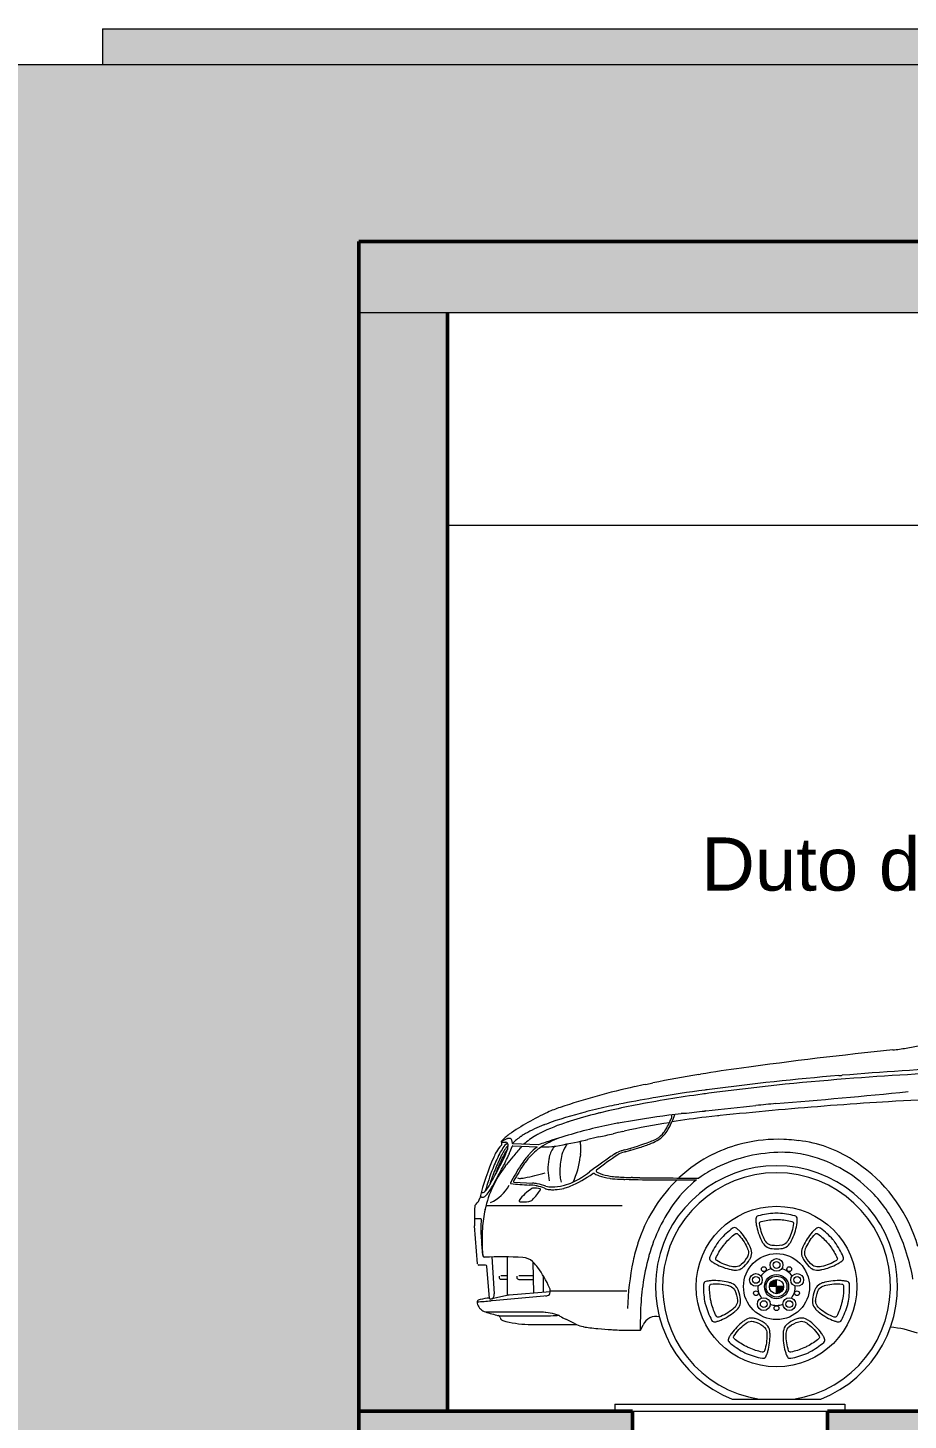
# Model space of a CAD drawing. Header units: millimetres. Extents: x 1135 to 1350, y 205 to 283.
# Drawn here: x 1144.935 to 1147.417, y 216.875 to 220.803 of the extents above; entities that cross this region are included whole.
import ezdxf

# ---------------------------------------------------------------- set-up
doc = ezdxf.new("R2010")
doc.units = ezdxf.units.MM
doc.header["$LTSCALE"] = 10
for name, color, linetype, lineweight in [('CARROS', 252, 'Continuous', 13), ('CINZA', 252, 'Continuous', 13), ('cinza 03', 252, 'Continuous', 13), ('COTA', 90, 'Continuous', 9), ('HACHT', 90, 'Continuous', 9), ('PAREDES 2', 50, 'Continuous', 50), ('pn 02', 16, 'Continuous', 20), ('PN-01', 90, 'Continuous', 13)]:
    doc.layers.add(name, color=color, linetype=linetype, lineweight=lineweight)
doc.styles.get("Standard").update_dxf_attribs({"font": 'simplex.shx'})

# ---------------------------------------------------------------- blocks, each defined once
blk = doc.blocks.new('A$C22F757E9')
at = {"layer": 'CARROS'}
h = blk.add_hatch(color=256, dxfattribs=at)
edge = h.paths.add_edge_path()
edge.add_line((-115.9632, 1228.8035), (-115.945, 1228.8035))
edge.add_line((-115.945, 1228.8035), (-115.945, 1228.8217))
edge.add_ellipse((-115.945, 1228.8035), major_axis=(-0.0129, 0.0129), ratio=1, start_angle=-45, end_angle=45)
edge = h.paths.add_edge_path()
edge.add_line((-115.9267, 1228.8035), (-115.945, 1228.8035))
edge.add_line((-115.945, 1228.8035), (-115.945, 1228.7852))
edge.add_ellipse((-115.945, 1228.8035), major_axis=(0.0129, 0.0129), ratio=1, start_angle=225, end_angle=315)
for p, q in [((-115.5791, 1229.4765), (-115.5264, 1229.4862)), ((-116.3136, 1229.3741), (-116.2934, 1229.3782)), ((-116.1645, 1229.4018), (-116.1589, 1229.4027)), ((-116.2851, 1229.337), (-116.2929, 1229.3357)), ((-116.1339, 1229.3598), (-116.1405, 1229.3589)), ((-116.1133, 1229.3519), (-116.1357, 1229.349)), ((-116.4798, 1229.2971), (-116.4844, 1229.2959)), ((-116.4199, 1229.299), (-116.4411, 1229.294)), ((-115.6291, 1229.3251), (-115.6633, 1229.3229)), ((-116.5937, 1229.2622), (-116.598, 1229.2606)), ((-116.5271, 1229.2699), (-116.5324, 1229.2682)), ((-116.351, 1229.2716), (-116.3857, 1229.2656)), ((-116.2402, 1229.2851), (-116.2402, 1229.2882)), ((-116.1114, 1229.285), (-116.1433, 1229.2815)), ((-116.7056, 1229.2201), (-116.7208, 1229.2132)), ((-116.6958, 1229.221), (-116.6959, 1229.2211)), ((-116.6915, 1229.2171), (-116.6916, 1229.2172)), ((-116.6651, 1229.2273), (-116.6657, 1229.2269)), ((-116.6213, 1229.2311), (-116.6238, 1229.2296)), ((-116.5504, 1229.225), (-116.5785, 1229.2162)), ((-116.5415, 1229.2278), (-116.5504, 1229.225)), ((-116.4832, 1229.217), (-116.4766, 1229.2186)), ((-116.3787, 1229.2412), (-116.3741, 1229.2422)), ((-116.2847, 1229.2199), (-116.2833, 1229.2207)), ((-116.2618, 1229.2395), (-116.2597, 1229.2428)), ((-116.2544, 1229.2415), (-116.2509, 1229.2474)), ((-115.8822, 1229.2152), (-115.8952, 1229.2167)), ((-116.735, 1229.183), (-116.7346, 1229.1836)), ((-116.7259, 1229.1784), (-116.7261, 1229.1781)), ((-116.7083, 1229.2105), (-116.72, 1229.2105)), ((-116.7197, 1229.1752), (-116.7199, 1229.1749)), ((-116.719, 1229.2065), (-116.719, 1229.2086)), ((-116.7042, 1229.1882), (-116.7039, 1229.1891)), ((-116.6988, 1229.1776), (-116.6975, 1229.1805)), ((-116.6891, 1229.2073), (-116.6904, 1229.2138)), ((-116.6885, 1229.2002), (-116.6202, 1229.1977)), ((-116.6162, 1229.2034), (-116.6881, 1229.2064)), ((-116.6405, 1229.1788), (-116.6418, 1229.1775)), ((-116.5428, 1229.194), (-116.5435, 1229.1926)), ((-116.4975, 1229.1763), (-116.4983, 1229.1692)), ((-116.4011, 1229.1778), (-116.4, 1229.1785)), ((-116.3832, 1229.1863), (-116.3821, 1229.1866)), ((-116.3713, 1229.1841), (-116.3563, 1229.1882)), ((-116.299, 1229.2074), (-116.2974, 1229.208)), ((-116.1231, 1229.1775), (-116.1235, 1229.1773)), ((-115.8694, 1229.1762), (-115.8699, 1229.1763)), ((-116.715, 1229.1728), (-116.7152, 1229.1724)), ((-116.7104, 1229.142), (-116.7059, 1229.1478)), ((-116.5868, 1229.1631), (-116.5868, 1229.163)), ((-115.7042, 1229.1425), (-115.7171, 1229.1519)), ((-116.7532, 1229.0914), (-116.7474, 1229.1019)), ((-116.6843, 1229.0979), (-116.6327, 1229.0952)), ((-116.6646, 1229.109), (-116.6639, 1229.1091)), ((-116.5557, 1229.1257), (-116.5557, 1229.1224)), ((-116.4971, 1229.1102), (-116.4952, 1229.1114)), ((-116.4585, 1229.1223), (-116.4573, 1229.1217)), ((-116.4513, 1229.1267), (-116.452, 1229.1271)), ((-116.4154, 1229.109), (-116.4137, 1229.1088)), ((-116.4139, 1229.1152), (-116.4142, 1229.1153)), ((-116.3753, 1229.1061), (-116.3731, 1229.1061)), ((-116.3511, 1229.1112), (-116.3546, 1229.1113)), ((-116.2718, 1229.1045), (-116.1705, 1229.1045)), ((-116.2254, 1229.1045), (-116.2271, 1229.1029)), ((-116.7805, 1229.0585), (-116.7761, 1229.0561)), ((-116.7772, 1229.0706), (-116.7746, 1229.0691)), ((-116.762, 1229.078), (-116.7616, 1229.0786)), ((-116.7556, 1229.0713), (-116.7551, 1229.072)), ((-116.6213, 1229.0876), (-116.6206, 1229.0875)), ((-116.5959, 1229.0796), (-116.5957, 1229.0796)), ((-116.5466, 1229.0887), (-116.5431, 1229.0897)), ((-116.5444, 1229.0807), (-116.5437, 1229.0809)), ((-116.531, 1229.0849), (-116.5305, 1229.0851)), ((-115.6755, 1229.0689), (-115.6785, 1229.0719)), ((-116.7942, 1229.0336), (-116.7919, 1229.0357)), ((-116.7712, 1229.0557), (-116.771, 1229.0558)), ((-116.7666, 1229.0209), (-116.7664, 1229.0218)), ((-116.764, 1229.0319), (-116.3803, 1229.0319)), ((-116.779, 1228.9948), (-116.7969, 1228.9948)), ((-116.7876, 1228.8673), (-116.7962, 1228.9745)), ((-116.773, 1228.8925), (-116.7762, 1228.9237)), ((-116.3357, 1228.9273), (-116.3364, 1228.925)), ((-116.7653, 1228.8641), (-116.7842, 1228.8641)), ((-116.7538, 1228.7703), (-116.762, 1228.861)), ((-116.748, 1228.8871), (-116.7409, 1228.7828)), ((-116.7046, 1228.8874), (-116.7046, 1228.7786)), ((-116.6317, 1228.8729), (-116.6306, 1228.7848)), ((-116.6311, 1228.8723), (-116.6317, 1228.8729)), ((-116.3046, 1228.8912), (-116.3053, 1228.8887)), ((-116.7272, 1228.8333), (-116.7272, 1228.8302)), ((-116.7223, 1228.8349), (-116.7046, 1228.8349)), ((-116.7216, 1228.8245), (-116.7046, 1228.8245)), ((-116.6773, 1228.8328), (-116.6773, 1228.8293)), ((-116.6717, 1228.8236), (-116.6311, 1228.8236)), ((-116.6713, 1228.8349), (-116.6312, 1228.8349)), ((-116.603, 1228.8347), (-116.603, 1228.7869)), ((-115.945, 1228.7852), (-115.945, 1228.8217)), ((-116.5828, 1228.7886), (-116.6992, 1228.7793)), ((-116.5827, 1228.7917), (-116.3667, 1228.7917)), ((-115.9267, 1228.8035), (-115.9632, 1228.8035)), ((-116.789, 1228.761), (-116.789, 1228.7606)), ((-116.7862, 1228.765), (-116.7866, 1228.7648)), ((-116.7053, 1228.7784), (-116.7511, 1228.7683)), ((-116.7455, 1228.7641), (-116.5909, 1228.7782)), ((-116.595, 1228.7764), (-116.5875, 1228.7796)), ((-116.7796, 1228.7403), (-116.7789, 1228.7397)), ((-116.6153, 1228.7314), (-116.7636, 1228.7314)), ((-116.7214, 1228.7211), (-116.5963, 1228.7211)), ((-116.5954, 1228.7305), (-116.5974, 1228.7307)), ((-116.5608, 1228.7228), (-116.5642, 1228.7241)), ((-116.5142, 1228.6992), (-116.5391, 1228.7116)), ((-116.6335, 1228.6968), (-116.509, 1228.6968)), ((-116.4895, 1228.6905), (-116.4891, 1228.6904)), ((-116.4102, 1228.682), (-116.4062, 1228.6818)), ((-116.3597, 1228.6805), (-116.3296, 1228.6805)), ((-116.329, 1228.6977), (-116.329, 1228.6806)), ((-116.3275, 1228.6818), (-116.321, 1228.6959)), ((-116.0697, 1228.486), (-115.8202, 1228.486))]:
    blk.add_line(p, q, dxfattribs=at)
for points in [[(-115.94, 1229.0103, 0.028399), (-115.9499, 1229.0103, 0.049879), (-115.9966, 1229.0029, 0.323135), (-116.0033, 1228.9948, 0.031599), (-116.0033, 1228.9893), (-116.0033, 1228.988, 0.028493), (-116.002, 1228.9778, 0.072055), (-115.9874, 1228.9336, 0.031687), (-115.9824, 1228.9249), (-115.9819, 1228.9243, 0.162544), (-115.9673, 1228.913), (-115.9666, 1228.9127, 0.052962), (-115.9574, 1228.9106, 0.062265), (-115.9325, 1228.9106, 0.052962), (-115.9233, 1228.9127), (-115.9226, 1228.913, 0.162544), (-115.908, 1228.9243), (-115.9076, 1228.9249, 0.031687), (-115.9025, 1228.9336, 0.072055), (-115.8879, 1228.9778, 0.028493), (-115.8867, 1228.988), (-115.8866, 1228.9893, 0.031599), (-115.8866, 1228.9948, 0.323135), (-115.8933, 1229.0029, 0.049879)], [(-116.1036, 1228.9363, 0.028399), (-116.1097, 1228.9286, 0.049879), (-116.1331, 1228.8874, 0.323135), (-116.1309, 1228.8771, 0.031599), (-116.1266, 1228.8737), (-116.1256, 1228.8729, 0.028493), (-116.1169, 1228.8675, 0.072055), (-116.0731, 1228.8514, 0.031687), (-116.0633, 1228.85), (-116.0625, 1228.8499, 0.162544), (-116.0445, 1228.8543), (-116.0439, 1228.8546, 0.052962), (-116.0364, 1228.8605, 0.062265), (-116.0209, 1228.88, 0.052962), (-116.0169, 1228.8885), (-116.0166, 1228.8892, 0.162544), (-116.0164, 1228.9077), (-116.0166, 1228.9084, 0.031687), (-116.0202, 1228.9177, 0.072055), (-116.0457, 1228.9568, 0.028493), (-116.0529, 1228.9641), (-116.0538, 1228.9649, 0.031599), (-116.0582, 1228.9684, 0.323135), (-116.0687, 1228.9682, 0.049879)], [(-115.7802, 1228.9286, 0.028399), (-115.7863, 1228.9363, 0.049879), (-115.8212, 1228.9682, 0.323135), (-115.8318, 1228.9684, 0.031599), (-115.8361, 1228.9649), (-115.837, 1228.9641, 0.028493), (-115.8442, 1228.9568, 0.072055), (-115.8697, 1228.9177, 0.031687), (-115.8733, 1228.9084), (-115.8736, 1228.9077, 0.162544), (-115.8733, 1228.8892), (-115.873, 1228.8885, 0.052962), (-115.869, 1228.88, 0.062265), (-115.8535, 1228.8605, 0.052962), (-115.846, 1228.8546), (-115.8454, 1228.8543, 0.162544), (-115.8275, 1228.8499), (-115.8267, 1228.85, 0.031687), (-115.8168, 1228.8514, 0.072055), (-115.7731, 1228.8675, 0.028493), (-115.7643, 1228.8729), (-115.7633, 1228.8737, 0.031599), (-115.759, 1228.8771, 0.323135), (-115.7568, 1228.8874, 0.049879)], [(-116.1477, 1228.7622, 0.028399), (-116.1455, 1228.7526, 0.049879), (-116.1279, 1228.7087, 0.323135), (-116.1185, 1228.704, 0.031599), (-116.1131, 1228.7052), (-116.1119, 1228.7056, 0.028493), (-116.1022, 1228.709, 0.072055), (-116.0624, 1228.7332, 0.031687), (-116.0551, 1228.74), (-116.0545, 1228.7405, 0.162544), (-116.0467, 1228.7573), (-116.0467, 1228.758, 0.052962), (-116.0466, 1228.7675, 0.062265), (-116.0521, 1228.7917, 0.052962), (-116.0563, 1228.8003), (-116.0567, 1228.8009, 0.162544), (-116.071, 1228.8126), (-116.0717, 1228.8129, 0.031687), (-116.0812, 1228.8159, 0.072055), (-116.1276, 1228.8203, 0.028493), (-116.1378, 1228.8192), (-116.1391, 1228.819, 0.031599), (-116.1445, 1228.8178, 0.323135), (-116.1509, 1228.8094, 0.049879)], [(-115.7444, 1228.7526, 0.028399), (-115.7422, 1228.7622, 0.049879), (-115.739, 1228.8094, 0.323135), (-115.7454, 1228.8178, 0.031599), (-115.7508, 1228.819), (-115.7521, 1228.8192, 0.028493), (-115.7623, 1228.8203, 0.072055), (-115.8087, 1228.8159, 0.031687), (-115.8182, 1228.8129), (-115.8189, 1228.8126, 0.162544), (-115.8332, 1228.8009), (-115.8336, 1228.8003, 0.052962), (-115.8378, 1228.7917, 0.062265), (-115.8433, 1228.7675, 0.052962), (-115.8433, 1228.758), (-115.8432, 1228.7573, 0.162544), (-115.8354, 1228.7405), (-115.8349, 1228.74, 0.031687), (-115.8276, 1228.7332, 0.072055), (-115.7877, 1228.709, 0.028493), (-115.778, 1228.7056), (-115.7768, 1228.7052, 0.031599), (-115.7714, 1228.704, 0.323135), (-115.762, 1228.7087, 0.049879)], [(-116.0391, 1228.6193, 0.028399), (-116.0303, 1228.615, 0.049879), (-115.985, 1228.6013, 0.323135), (-115.9754, 1228.6058, 0.031599), (-115.973, 1228.6107), (-115.9725, 1228.6119, 0.028493), (-115.9692, 1228.6216, 0.072055), (-115.9632, 1228.6678, 0.031687), (-115.964, 1228.6778), (-115.9641, 1228.6786, 0.162544), (-115.9724, 1228.6951), (-115.9728, 1228.6956, 0.052962), (-115.9802, 1228.7016, 0.062265), (-116.0026, 1228.7124, 0.052962), (-116.0119, 1228.7144), (-116.0126, 1228.7145, 0.162544), (-116.0307, 1228.7106), (-116.0314, 1228.7102, 0.031687), (-116.0396, 1228.7047, 0.072055), (-116.072, 1228.6711, 0.028493), (-116.0775, 1228.6625), (-116.0782, 1228.6614, 0.031599), (-116.0806, 1228.6564, 0.323135), (-116.078, 1228.6462, 0.049879)], [(-115.8597, 1228.615, 0.028399), (-115.8508, 1228.6193, 0.049879), (-115.8119, 1228.6462, 0.323135), (-115.8094, 1228.6564, 0.031599), (-115.8118, 1228.6614), (-115.8124, 1228.6625, 0.028493), (-115.8179, 1228.6711, 0.072055), (-115.8503, 1228.7047, 0.031687), (-115.8585, 1228.7102), (-115.8592, 1228.7106, 0.162544), (-115.8773, 1228.7145), (-115.878, 1228.7144, 0.052962), (-115.8873, 1228.7124, 0.062265), (-115.9097, 1228.7016, 0.052962), (-115.9171, 1228.6956), (-115.9176, 1228.6951, 0.162544), (-115.9258, 1228.6786), (-115.926, 1228.6778, 0.031687), (-115.9267, 1228.6678, 0.072055), (-115.9207, 1228.6216, 0.028493), (-115.9174, 1228.6119), (-115.9169, 1228.6107, 0.031599), (-115.9145, 1228.6058, 0.323135), (-115.905, 1228.6013, 0.049879)]]:
    blk.add_lwpolyline(points, format="xyb", close=True, dxfattribs=at)
for points in [[(-115.929, 1228.9202, -0.073262), (-115.9585, 1228.9199, -0.083125), (-115.9656, 1228.9221), (-115.9659, 1228.9222, -0.163159), (-115.9775, 1228.9339, 0.004366), (-115.9778, 1228.9346), (-115.9795, 1228.9379, -0.090388), (-115.9927, 1228.9812, -0.373981), (-115.9886, 1228.9873, -0.054792), (-115.9509, 1228.9928, -0.017715), (-115.939, 1228.9928, -0.054792), (-115.9014, 1228.9873, -0.373981), (-115.8972, 1228.9812, -0.090388), (-115.9104, 1228.9379), (-115.9121, 1228.9346, 0.004366), (-115.9124, 1228.9339, -0.163159), (-115.9241, 1228.9222), (-115.9244, 1228.9221, -0.083125), (-115.9315, 1228.9199)], [(-116.0263, 1228.8888, -0.073262), (-116.0444, 1228.8655, -0.083125), (-116.0505, 1228.8613), (-116.0508, 1228.8612, -0.163159), (-116.0672, 1228.8594, 0.004366), (-116.068, 1228.8595), (-116.0717, 1228.8603, -0.090388), (-116.1137, 1228.877, -0.373981), (-116.1159, 1228.884, -0.054792), (-116.0967, 1228.9169, -0.017715), (-116.0893, 1228.9262, -0.054792), (-116.0615, 1228.9522, -0.373981), (-116.0542, 1228.9517, -0.090388), (-116.0285, 1228.9143), (-116.027, 1228.911, 0.004366), (-116.0267, 1228.9102, -0.163159), (-116.0248, 1228.8938), (-116.0248, 1228.8935, -0.083125), (-116.0276, 1228.8866)], [(-115.8437, 1228.8638, -0.073262), (-115.8624, 1228.8866, -0.083125), (-115.8651, 1228.8935), (-115.8651, 1228.8938, -0.163159), (-115.8632, 1228.9102, 0.004366), (-115.8629, 1228.911), (-115.8614, 1228.9143, -0.090388), (-115.8357, 1228.9517, -0.373981), (-115.8284, 1228.9522, -0.054792), (-115.8006, 1228.9262, -0.017715), (-115.7932, 1228.9169, -0.054792), (-115.774, 1228.884, -0.373981), (-115.7762, 1228.877, -0.090388), (-115.8183, 1228.8603), (-115.8219, 1228.8595, 0.004366), (-115.8227, 1228.8594, -0.163159), (-115.8391, 1228.8612), (-115.8394, 1228.8613, -0.083125), (-115.8455, 1228.8655)], [(-116.0624, 1228.793, -0.073262), (-116.0554, 1228.7644, -0.083125), (-116.056, 1228.757), (-116.0561, 1228.7567, -0.163159), (-116.0649, 1228.7427, 0.004366), (-116.0655, 1228.7422), (-116.0684, 1228.7398, -0.090388), (-116.1077, 1228.7173, -0.373981), (-116.1145, 1228.72, -0.054792), (-116.1283, 1228.7555, -0.017715), (-116.1309, 1228.7671, -0.054792), (-116.1339, 1228.805, -0.373981), (-116.1289, 1228.8105, -0.090388), (-116.0838, 1228.8073), (-116.0802, 1228.8063, 0.004366), (-116.0794, 1228.8061, -0.163159), (-116.0654, 1228.7974), (-116.0652, 1228.7971, -0.083125), (-116.0615, 1228.7907)], [(-115.8347, 1228.7619, -0.073262), (-115.8285, 1228.7907, -0.083125), (-115.8247, 1228.7971), (-115.8245, 1228.7974, -0.163159), (-115.8105, 1228.8061, 0.004366), (-115.8098, 1228.8063), (-115.8062, 1228.8073, -0.090388), (-115.761, 1228.8105, -0.373981), (-115.756, 1228.805, -0.054792), (-115.759, 1228.7671, -0.017715), (-115.7617, 1228.7555, -0.054792), (-115.7754, 1228.72, -0.373981), (-115.7823, 1228.7173, -0.090388), (-115.8216, 1228.7398), (-115.8244, 1228.7422, 0.004366), (-115.825, 1228.7427, -0.163159), (-115.8338, 1228.7567), (-115.8339, 1228.757, -0.083125), (-115.8345, 1228.7644)], [(-116.01, 1228.7052, -0.073262), (-115.9833, 1228.6927, -0.083125), (-115.9779, 1228.6877), (-115.9777, 1228.6874, -0.163159), (-115.9723, 1228.6718, 0.004366), (-115.9722, 1228.671), (-115.9721, 1228.6673, -0.090388), (-115.9791, 1228.6226, -0.373981), (-115.9855, 1228.6189, -0.054792), (-116.0218, 1228.6303, -0.017715), (-116.0325, 1228.6354, -0.054792), (-116.064, 1228.6567, -0.373981), (-116.0651, 1228.664, -0.090388), (-116.0345, 1228.6973), (-116.0315, 1228.6995, 0.004366), (-116.0309, 1228.7, -0.163159), (-116.0153, 1228.7055), (-116.015, 1228.7055, -0.083125), (-116.0076, 1228.7044)], [(-115.9087, 1228.6913, -0.073262), (-115.8823, 1228.7044, -0.083125), (-115.8749, 1228.7055), (-115.8746, 1228.7055, -0.163159), (-115.859, 1228.7, 0.004366), (-115.8584, 1228.6995), (-115.8555, 1228.6973, -0.090388), (-115.8248, 1228.664, -0.373981), (-115.8259, 1228.6567, -0.054792), (-115.8574, 1228.6354, -0.017715), (-115.8681, 1228.6303, -0.054792), (-115.9045, 1228.6189, -0.373981), (-115.9109, 1228.6226, -0.090388), (-115.9178, 1228.6673), (-115.9177, 1228.671, 0.004366), (-115.9177, 1228.6718, -0.163159), (-115.9123, 1228.6874), (-115.9121, 1228.6877, -0.083125), (-115.9066, 1228.6927)]]:
    blk.add_lwpolyline(points, format="xyb", dxfattribs=at)
for centre, radius in [((-115.945, 1228.8035), 0.2265), ((-115.945, 1228.8035), 0.0931), ((-115.945, 1228.8646), 0.018), ((-115.945, 1228.8646), 0.00963), ((-116.0031, 1228.8224), 0.018), ((-116.0031, 1228.8224), 0.00963), ((-115.9807, 1228.8526), 0.00677), ((-115.945, 1228.8035), 0.0341), ((-115.945, 1228.8035), 0.0295), ((-115.945, 1228.8035), 0.02), ((-115.9092, 1228.8526), 0.00677), ((-115.8868, 1228.8224), 0.018), ((-115.8868, 1228.8224), 0.00963), ((-116.0028, 1228.7847), 0.00677), ((-115.8872, 1228.7847), 0.00677), ((-115.9809, 1228.754), 0.018), ((-115.9809, 1228.754), 0.00963), ((-115.945, 1228.7427), 0.00677), ((-115.909, 1228.754), 0.018), ((-115.909, 1228.754), 0.00963)]:
    blk.add_circle(centre, radius, dxfattribs=at)
for radius, start, end in [(0.3411, 291.4472, 248.5528), (0.3211, 278.6159, 261.3841), (0.053, 106.2579, 145.7421), (0.0183, 90, 180), (0.053, 34.2579, 73.7421), (0.053, 178.2579, 217.7421), (0.0183, 270, 0), (0.053, 322.2579, 1.7421), (0.053, 250.2579, 289.7421)]:
    blk.add_arc((-115.945, 1228.8035), radius, start, end, dxfattribs=at)
for centre, major_axis, start_param, end_param in [((-114.4284, 1217.3457), (0, 12.1852), 0.099149, 0.134942), ((-115.6635, 1229.9481), (0, 0.4793), 3.240741, 3.321289), ((-115.4385, 1224.8971), (0, 4.5646), 0.134942, 0.160897), ((-114.7976, 1217.2273), (0, 12.2115), 0.051925, 0.080059), ((-114.9261, 1218.4363), (0, 10.9849), 0.042012, 0.074048), ((-115.9615, 1227.5835), (0, 1.8258), 0.196991, 0.21435), ((-115.5829, 1225.7651), (0, 3.6843), 0.160897, 0.196991), ((-115.1996, 1222.1446), (0, 7.2772), 0.079611, 0.130687), ((-115.2086, 1222.1213), (0, 7.2888), 0.072218, 0.126317), ((-117.558, 1252.1495), (0, 22.8229), 3.221204, 3.221652), ((-115.902, 1227.3058), (0, 2.1101), 0.21435, 0.319567), ((-115.7948, 1226.3039), (0, 3.0737), 0.165338, 0.197662), ((-115.6755, 1225.7616), (0, 3.6177), 0.13486, 0.188597), ((-116.2562, 1229.1105), (0, 0.2282), 0.164122, 0.165338), ((-115.5367, 1224.7501), (0, 4.6494), 0.13368, 0.164122), ((-115.8524, 1227.0849), (0, 2.2823), 0.126317, 0.13486), ((-115.8475, 1227.0961), (0, 2.2823), 0.130687, 0.13368), ((-117.8746, 1253.2657), (0, 24.0259), 3.223137, 3.238938), ((-115.0929, 1220.4325), (0, 8.9092), 0.022851, 0.061135), ((-116.299, 1228.6413), (0, 0.7175), 0.424832, 0.600622), ((-116.2236, 1228.2269), (0, 1.1013), 0.242811, 0.348104), ((-116.4421, 1228.9624), (0, 0.3652), 0.319567, 0.424832), ((-115.9392, 1227.0817), (0, 2.2823), 0.213524, 0.242811), ((-116.2899, 1228.6267), (0, 0.6847), 0.225979, 0.239787), ((-115.9536, 1227.2402), (0, 2.1125), 0.188597, 0.225979), ((-116.0583, 1227.6393), (0, 1.7117), 0.197662, 0.213524), ((-137.1747, 1426.2872), (0, 198.1412), 3.249214, 3.249515), ((-116.075, 1228.618), (0, 0.6847), 0.103377, 0.107923), ((-120.4304, 1271.229), (0, 42.155), 3.24497, 3.248396), ((-114.8535, 1216.8129), (0, 12.5374), 0.077581, 0.10143), ((-115.7634, 1227.0449), (0, 2.2823), 0.081544, 0.106804), ((-115.1138, 1220.2108), (0, 9.1292), 0.061135, 0.077581), ((-116.4554, 1228.8726), (0, 0.4141), 0.364311, 0.50496), ((-116.358, 1228.7058), (0, 0.5897), 0.306065, 0.451527), ((-116.5366, 1229.0889), (0, 0.1826), 0.348104, 0.364311), ((-116.167, 1227.9912), (0, 1.2936), 0.185733, 0.298199), ((-116.8041, 1230.1385), (0, 0.9129), 3.447657, 3.448415), ((-116.1667, 1228.1152), (0, 1.2113), 0.239787, 0.306823), ((-116.2363, 1228.3654), (0, 0.9129), 0.166849, 0.185733), ((-116.0074, 1227.5679), (0, 1.7152), 0.142267, 0.218769), ((-115.8952, 1226.5246), (0, 2.7856), 0.11645, 0.166849), ((-116.4332, 1229.3575), (0, 0.2101), 4.135162, 4.325725), ((-116.4431, 1229.3655), (0, 0.2281), 4.168133, 4.371624), ((-116.2581, 1229.2851), (0, 0.0183), 4.325725, 4.712389), ((-115.9014, 1227.0467), (0, 2.2483), 0.10941, 0.153309), ((-116.1095, 1228.3847), (0, 0.9129), 0.107621, 0.11645), ((-116.0132, 1228.3776), (0, 0.9129), 0.10143, 0.10941), ((-116.6308, 1229.1329), (0, 0.1217), 0.600622, 0.850551), ((-116.6938, 1229.1935), (0, 0.0292), 0.339908, 0.424047), ((-116.6996, 1229.2103), (0, 0.0114), -0.333796, 0.339908), ((-116.6982, 1229.214), (0, 0.00743), -1.121633, -0.333796), ((-116.7037, 1229.2111), (0, 0.0137), -1.373228, -1.121633), ((-116.5713, 1229.0841), (0, 0.172), 0.59113, 0.769563), ((-116.5712, 1229.0852), (0, 0.1712), 0.50496, 0.59113), ((-116.5283, 1229.0592), (0, 0.1961), 0.517052, 0.731613), ((-116.5379, 1229.0823), (0, 0.1712), 0.451527, 0.517052), ((-116.368, 1228.5212), (0, 0.7271), 0.298199, 0.353052), ((-116.4819, 1228.9991), (0, 0.2364), 0.298199, 0.549681), ((-116.838, 1230.7966), (0, 1.6201), 3.311934, 3.365699), ((-114.228, 1219.2051), (0, 10.2703), 0.221018, 0.224106), ((-117.7084, 1234.9275), (0, 5.8441), 3.362611, 3.369829), ((-115.7443, 1226.3449), (0, 2.967), 0.218769, 0.228237), ((-116.3603, 1229.3729), (0, 0.1712), 3.504383, 3.606387), ((-116.3494, 1229.3384), (0, 0.1406), 3.525951, 3.693391), ((-116.3089, 1229.2726), (0, 0.0581), 3.606387, 4.091939), ((-116.3121, 1229.277), (0, 0.0685), 3.693391, 4.168133), ((-116.2788, 1229.2508), (0, 0.0205), 4.091939, 4.135162), ((-115.9397, 1228.7739), (0, 0.4452), -0.034529, 0.231011), ((-115.9386, 1228.8082), (0, 0.4108), -0.107397, -0.034529), ((-115.9198, 1228.8606), (0, 0.3567), -0.56906, -0.107397), ((-116.2859, 1228.949), (0, 0.5021), 1.096911, 1.189547), ((-116.5882, 1229.0987), (0, 0.1712), 1.055727, 1.149917), ((-116.2859, 1228.949), (0, 0.4951), 1.096911, 1.189547), ((-116.6651, 1229.1436), (0, 0.0811), 0.7756, 1.055727), ((-116.6095, 1229.1178), (0, 0.1328), 0.81175, 1.096911), ((-116.7197, 1229.2121), (0, 0.0016), 0.850551, 2.707892), ((-116.7258, 1229.2065), (0, 0.00685), 3.917193, 4.712389), ((-116.7213, 1229.2086), (0, 0.00228), 4.712389, 5.849485), ((-116.6095, 1229.1178), (0, 0.1258), 0.837967, 1.096911), ((-117.2178, 1229.4166), (0, 0.5785), 4.214795, 4.283007), ((-116.6095, 1229.1178), (0, 0.1203), 0.910703, 1.096911), ((-116.8531, 1229.2402), (0, 0.1598), 4.280387, 4.381241), ((-116.7083, 1229.2037), (0, 0.00685), -1.562399, 0), ((-116.7447, 1229.2033), (0, 0.0438), 4.381241, 4.720786), ((-116.3316, 1229.0048), (0, 0.4108), 1.13659, 1.141414), ((-116.8121, 1229.2345), (0, 0.1283), 4.278183, 4.428612), ((-116.6886, 1229.1979), (0, 0.00228), -0.035325, 1.287019), ((-116.688, 1229.2075), (0, 0.00114), 1.768364, 3.100954), ((-116.3075, 1228.8495), (0, 0.5021), 0.808285, 0.880294), ((-116.4595, 1229.0077), (0, 0.2511), 0.828235, 0.989215), ((-116.2342, 1228.7784), (0, 0.605), 0.801459, 0.808285), ((-116.507, 1229.0434), (0, 0.1854), 0.650345, 0.934854), ((-116.5532, 1229.0974), (0, 0.1203), 0.597978, 0.828235), ((-116.6202, 1229.1973), (0, 0.000456), 3.73957, 6.24786), ((-116.5155, 1229.0547), (0, 0.1712), 0.549681, 0.650345), ((-116.6161, 1229.2045), (0, 0.00114), 3.100954, 3.494644), ((-116.6003, 1229.4555), (0, 0.2579), 3.110583, 3.225896), ((-116.5182, 1229.154), (0, 0.07), 0.865711, 1.358651), ((-116.5902, 1229.3349), (0, 0.1369), 3.225896, 3.311934), ((-116.4635, 1229.1509), (0, 0.0913), 1.096797, 1.350043), ((-116.441, 1229.1411), (0, 0.116), 0.979375, 1.096797), ((-116.6468, 1229.1912), (0, 0.1525), -1.496875, -1.423013), ((-116.6315, 1229.1923), (0, 0.1369), 4.594968, 4.786311), ((-116.0712, 1228.6574), (0, 0.6119), 0.561992, 0.684212), ((-116.3084, 1229.0213), (0, 0.1826), 0.541621, 0.609355), ((-116.3578, 1229.1073), (0, 0.0831), 0.316347, 0.541621), ((-116.3565, 1229.1172), (0, 0.0685), 0.276472, 0.561992), ((-116.3402, 1229.0565), (0, 0.1369), 0.254797, 0.316347), ((-116.3122, 1228.9588), (0, 0.2332), 0.259974, 0.276472), ((-116.5547, 1229.8927), (0, 0.7271), 3.396389, 3.504383), ((-116.2407, 1228.7471), (0, 0.4565), 0.258772, 0.259974), ((-116.4879, 1229.6951), (0, 0.5242), 3.400365, 3.450505), ((-116.4676, 1229.6305), (0, 0.4565), 3.450505, 3.525951), ((-115.9578, 1228.8281), (0, 0.3876), 0.448855, 0.756819), ((-115.9475, 1228.8073), (0, 0.4108), 0.231011, 0.448855), ((-115.9278, 1228.7421), (0, 0.4402), 0.002812, 0.445099), ((-115.9282, 1228.8856), (0, 0.2967), -0.200793, 0.002812), ((-115.9442, 1228.803), (0, 0.3808), -0.787065, -0.200793), ((-116.0951, 1228.8746), (0, 0.7196), 1.149917, 1.320033), ((-116.4792, 1228.9574), (0, 0.2986), 0.904527, 1.353414), ((-116.1949, 1228.9119), (0, 0.6017), 1.189547, 1.299324), ((-118.3559, 1230.0277), (0, 1.8768), 4.196535, 4.224357), ((-150.6778, 1247.8641), (0, 39.2272), 4.213437, 4.214795), ((-116.2859, 1228.949), (0, 0.4896), 1.096911, 1.189547), ((-117.1673, 1229.3872), (0, 0.5109), 4.224357, 4.280387), ((-115.8261, 1228.4458), (0, 1.1359), 0.880294, 0.904527), ((-116.1897, 1228.8277), (0, 0.5788), 0.989215, 1.089411), ((-115.9925, 1228.6989), (0, 0.8109), 0.982304, 1.051545), ((-116.5635, 1229.0857), (0, 0.1141), 0.934854, 0.982304), ((-116.4493, 1229.1352), (0, 0.1423), 1.374007, 1.808847), ((-116.223, 1229.0895), (0, 0.3765), 1.358651, 1.374007), ((-116.3688, 1229.1294), (0, 0.1897), 1.350043, 1.590004), ((-116.7139, 1229.195), (0, 0.2204), 4.258762, 4.594968), ((-114.0844, 1225.7871), (0, 4.1267), 0.609355, 0.627739), ((-115.9789, 1228.851), (0, 0.3195), 0.445099, 0.627488), ((-115.8941, 1228.9015), (0, 0.3081), -0.622326, -0.56906), ((-115.9485, 1228.7969), (0, 0.4254), -1.284844, -0.622326), ((-116.1949, 1228.9119), (0, 0.5946), 1.189547, 1.265267), ((-116.1949, 1228.9119), (0, 0.5892), 1.189547, 1.215666), ((-116.6842, 1229.1002), (0, 0.00228), 1.051545, 3.091005), ((-116.6676, 1229.1302), (0, 0.0214), 2.791962, 3.28741), ((-116.6884, 1229.2785), (0, 0.1712), 3.28741, 3.338067), ((-116.8246, 1229.9732), (0, 0.8796), 3.338067, 3.407293), ((-116.441, 1229.1246), (0, 0.1164), 1.590004, 1.659489), ((-116.5216, 1229.1173), (0, 0.0342), 1.659489, 1.677006), ((-116.4856, 1229.1212), (0, 0.071), 1.677006, 1.901876), ((-116.5886, 1229.2585), (0, 0.1751), 3.410424, 3.701024), ((-116.6766, 1229.4391), (0, 0.3839), 3.5493, 3.74092), ((-116.71, 1229.4596), (0, 0.4108), 3.701024, 3.769331), ((-116.4607, 1229.1184), (0, 0.00456), -0.513223, 0.599327), ((-116.422, 1229.1853), (0, 0.073), 2.62837, 2.809822), ((-116.4506, 1229.1294), (0, 0.00274), 0.684212, 2.577912), ((-116.4273, 1229.1653), (0, 0.0456), 2.577912, 2.806441), ((-116.3947, 1229.2657), (0, 0.1581), 2.809822, 3.008379), ((-116.393, 1229.2653), (0, 0.1515), 2.806441, 2.999027), ((-116.3755, 1229.3863), (0, 0.2739), 2.999027, 3.0706), ((-116.3779, 1229.3802), (0, 0.2739), 3.008379, 3.107669), ((-116.3377, 1229.9265), (0, 0.8155), 3.0706, 3.120576), ((-116.2847, 1232.1667), (0, 3.0619), 3.107669, 3.11156), ((-116.2718, 1232.528), (0, 3.4234), 3.11156, 3.141593), ((-116.3039, 1231.393), (0, 2.2823), 3.120576, 3.129847), ((-115.9263, 1228.7889), (0, 0.4379), 0.784187, 1.249358), ((-116.1144, 1247.7645), (0, 18.655), 3.129847, 3.138906), ((-115.9452, 1228.8081), (0, 0.4108), 0.770543, 0.784187), ((-115.9789, 1228.851), (0, 0.3195), 0.654137, 0.926722), ((-116.7725, 1229.0731), (0, 0.00456), 2.652008, 3.881227), ((-116.7747, 1229.0666), (0, 0.0114), 3.475149, 3.860966), ((-116.8105, 1229.1154), (0, 0.0618), 3.881227, 4.062041), ((-116.8134, 1229.1115), (0, 0.0711), 3.860966, 4.112138), ((-116.851, 1229.1477), (0, 0.1141), 4.062041, 4.196535), ((-116.9592, 1229.2138), (0, 0.2511), 4.112138, 4.213437), ((-116.7911, 1229.1392), (0, 0.1061), 3.528632, 4.222438), ((-116.6942, 1229.0951), (0, 0.00114), 1.089411, 3.038012), ((-116.6005, 1230.0094), (0, 0.9203), 3.038012, 3.0954), ((-116.5649, 1228.9668), (0, 0.1338), 0.556913, 0.930443), ((-116.6497, 1228.9305), (0, 0.1598), -0.181185, -0.046193), ((-116.631, 1229.0745), (0, 0.00685), 0.000135, 0.556913), ((-116.7466, 1229.1646), (0, 0.1634), 3.924336, 4.146163), ((-116.6367, 1229.0154), (0, 0.0799), -0.21471, -0.050587), ((-116.6309, 1228.984), (0, 0.0974), -0.201326, 0.000135), ((-116.639, 1228.9857), (0, 0.1035), -0.404812, -0.181185), ((-116.7172, 1228.6407), (0, 0.4634), -0.270632, -0.21471), ((-116.6121, 1229.0778), (0, 0.0016), 4.146163, 6.08186), ((-116.5832, 1229.1179), (0, 0.0403), 2.73678, 2.817081), ((-116.5799, 1229.1272), (0, 0.0502), 2.817081, 3.090018), ((-116.5771, 1229.1532), (0, 0.0685), 2.870961, 3.12334), ((-116.5753, 1229.2177), (0, 0.1408), 3.090018, 3.185176), ((-116.5762, 1229.2008), (0, 0.116), 3.12334, 3.403598), ((-116.5747, 1229.2024), (0, 0.1255), 3.185176, 3.388838), ((-116.5721, 1229.1952), (0, 0.1179), 3.388838, 3.503106), ((-116.5548, 1229.1338), (0, 0.0456), 3.403598, 3.410424), ((-116.5623, 1229.1705), (0, 0.0913), 3.503106, 3.5493), ((-115.9303, 1228.8111), (0, 0.3652), -1.125639, -0.787065), ((-116.2376, 1228.9909), (0, 0.5677), 1.500798, 1.564634), ((-116.7911, 1229.0303), (0, 0.00456), 0.759316, 1.500798), ((-116.8167, 1229.0622), (0, 0.0365), 3.900909, 4.461626), ((-116.7732, 1229.0617), (0, 0.0063), 2.652008, 3.475149), ((-116.4153, 1228.9422), (0, 0.3652), 1.353414, 1.50027), ((-116.6687, 1229.0453), (0, 0.00228), 0.930443, 3.04673), ((-116.6586, 1229.1539), (0, 0.1113), 3.04673, 3.281808), ((-116.6458, 1229.0617), (0, 0.0183), 3.281808, 3.924336), ((-115.8676, 1228.7661), (0, 0.4609), 0.926722, 1.295832), ((-116.5721, 1228.993), (0, 0.2282), 1.564634, 1.651655), ((-116.779, 1228.9937), (0, 0.00114), 4.655588, 6.283185), ((-116.3592, 1228.9694), (0, 0.4256), 1.513995, 1.641266), ((-116.3111, 1228.9729), (0, 0.4746), 1.641266, 1.674709), ((-116.3488, 1228.9374), (0, 0.4329), 1.50027, 1.679737), ((-116.1017, 1228.7281), (0, 0.5579), -1.397505, -1.125639), ((-115.9311, 1228.788), (0, 0.4336), 1.249358, 1.366933), ((-116.7842, 1228.8675), (0, 0.00342), 1.651655, 3.141593), ((-116.7683, 1228.8908), (0, 0.00456), 1.679737, 3.192086), ((-116.7199, 1227.9194), (0, 0.9681), -0.062675, 0.050494), ((-116.7653, 1228.8607), (0, 0.00342), -1.480056, 0), ((-116.663, 1228.84), (0, 0.0456), -0.730923, -0.062675), ((-116.6704, 1228.8316), (0, 0.057), -0.7599, -0.730923), ((-116.7085, 1228.7896), (0, 0.1141), -0.934499, -0.7599), ((-115.6031, 1228.7192), (0, 0.7736), 1.366933, 1.542282), ((-115.721, 1228.7214), (0, 0.6162), 1.295832, 1.432876), ((-116.7216, 1228.8302), (0, 0.00571), 1.570796, 3.141593), ((-116.6717, 1228.8293), (0, 0.00571), 1.570796, 3.141593), ((-116.8775, 1228.6629), (0, 0.3273), -1.137402, -0.934499), ((-116.758, 1228.7816), (0, 0.0174), 4.44435, 4.782106), ((-116.5902, 1228.7859), (0, 0.00685), 3.54616, 4.407894), ((-116.6053, 1228.7907), (0, 0.0229), 4.407894, 5.145783), ((-115.6445, 1228.7106), (0, 0.6946), 1.432876, 1.537961), ((-116.7699, 1228.7592), (0, 0.0194), 1.499522, 1.904901), ((-116.7842, 1228.7606), (0, 0.00483), 0.523868, 1.499522), ((-116.8241, 1229.5146), (0, 0.7548), 3.188862, 3.241428), ((-116.7606, 1228.7625), (0, 0.0294), 1.904901, 2.428567), ((-116.7766, 1228.7483), (0, 0.0194), 0.182336, 0.523868), ((-116.7133, 1228.3997), (0, 0.3738), 0.110579, 0.182336), ((-116.7516, 1228.7705), (0, 0.00228), 1.661537, 3.355879), ((-116.7052, 1228.3094), (0, 0.4565), 0.08971, 0.099836), ((-116.7487, 1228.7747), (0, 0.00571), 3.355879, 4.077343), ((-116.7579, 1228.7816), (0, 0.0174), 4.077343, 4.44435), ((-116.6957, 1228.7338), (0, 0.0456), 0.078076, 0.214286), ((-116.7539, 1228.7691), (0, 0.0388), 2.428567, 2.823069), ((-116.6282, 1229.1561), (0, 0.4463), 2.823069, 2.910008), ((-116.7214, 1228.7667), (0, 0.0456), 2.903285, 3.141593), ((-116.7307, 1228.715), (0, 0.00685), -1.408442, -0.231584), ((-116.7151, 1228.7176), (0, 0.00913), 1.73315, 2.111318), ((-116.7105, 1228.7204), (0, 0.0147), 2.111318, 2.368731), ((-116.7143, 1228.7165), (0, 0.00913), 2.368731, 2.867875), ((-116.6394, 1228.9872), (0, 0.2903), 2.867875, 3.121068), ((-116.6153, 1228.5032), (0, 0.2282), -0.079712, 0), ((-116.5963, 1229.1775), (0, 0.4565), 3.141593, 3.205079), ((-116.6063, 1228.5925), (0, 0.1385), -0.266358, -0.079712), ((-116.5911, 1228.649), (0, 0.0799), -0.348654, -0.266358), ((-116.6329, 1229.761), (0, 1.0411), 3.205079, 3.212735), ((-116.5723, 1228.6907), (0, 0.0342), -0.516859, -0.348654), ((-116.4063, 1228.9871), (0, 0.3068), 2.624733, 2.686603), ((-115.2573, 1228.6977), (0, 1.0878), 1.537961, 1.570796), ((-116.2843, 1228.6782), (0, 0.0412), -0.224115, 1.127571), ((-116.6335, 1229.2775), (0, 0.5807), 3.121068, 3.141593), ((-116.4698, 1228.7915), (0, 0.1027), 2.686603, 2.741875), ((-116.4657, 1228.8013), (0, 0.1134), 2.741875, 2.926399), ((-116.4507, 1228.8688), (0, 0.1826), 2.926399, 3.025183), ((-116.3317, 1229.9016), (0, 1.2224), 3.025183, 3.044528), ((-116.3612, 1229.5936), (0, 0.9129), 3.044528, 3.087078), ((-116.3597, 1229.5473), (0, 0.8668), 3.087078, 3.141593), ((-116.3296, 1228.6828), (0, 0.00228), 3.141593, 4.269164), ((-115.6509, 1228.3795), (0, 0.3108), -0.343438, -0.089136)]:
    blk.add_ellipse(centre, major_axis=major_axis, ratio=0.985222, start_param=start_param, end_param=end_param, dxfattribs=at)

msp = doc.modelspace()

# ---------------------------------------------------------------- hatches: boundary and pattern name
at = {"layer": 'CINZA'}
h = msp.add_hatch(dxfattribs=at)
h.set_pattern_fill('SOLO2', color=256, style=0)
h.set_pattern_definition([(45, (0, 0.1), (0.2, 0.6), [0.56568542, -0.56568542]), (45, (0.1, 0), (0.2, 0.6), [0.56568542, -0.56568542]), (315, (0.2, 0), (0.6, 0.2), [0.2828427, -0.2828427]), (315, (0.3, 0.1), (0.6, 0.2), [0.2828427, -0.2828427]), (315, (0.4, 0.2), (0.6, 0.2), [0.2828427, -0.2828427]), (315, (0.5, 0.3), (0.6, 0.2), [0.2828427, -0.2828427])])
h.paths.add_polyline_path([(1136.168, 220.7), (1136.168, 218.2034), (1143.19, 218.2034), (1143.19, 206.8702), (1150.9934, 206.8702), (1150.9934, 208.3567), (1150.5535, 208.3567), (1150.5535, 209.9795), (1150.9934, 209.9795), (1150.9934, 210.3), (1145.8684, 210.3), (1145.8684, 213.6), (1145.8684, 216.9), (1145.8684, 220.2), (1150.8684, 220.2), (1150.8684, 220.7)])
h.paths.add_polyline_path([(1145.6697, 209.9803), (1146.5495, 209.9803), (1146.5495, 208.3575), (1145.6697, 208.3575)], flags=16)
h.paths.add_polyline_path([(1156.9934, 206.8702), (1156.9934, 208.3567), (1156.5535, 208.3567), (1156.5535, 209.9795), (1156.9934, 209.9795), (1156.9934, 210.1), (1150.9934, 210.1), (1150.9934, 209.9795), (1151.4333, 209.9795), (1151.4333, 208.3567), (1150.9934, 208.3567), (1150.9934, 206.8702)])
h.paths.add_polyline_path([(1162.9934, 206.8702), (1162.9934, 208.3567), (1162.5535, 208.3567), (1162.5535, 209.9795), (1162.9934, 209.9795), (1162.9934, 210.1), (1156.9934, 210.1), (1156.9934, 209.9795), (1157.4333, 209.9795), (1157.4333, 208.3567), (1156.9934, 208.3567), (1156.9934, 206.8702)])
h.paths.add_polyline_path([(1163.4333, 208.3567), (1162.9934, 208.3567), (1162.9934, 206.8702), (1168.9934, 206.8702), (1168.9934, 208.3567), (1168.5535, 208.3567), (1168.5535, 209.9795), (1168.9934, 209.9795), (1168.9934, 210.1), (1162.9934, 210.1), (1162.9934, 209.9795), (1163.4333, 209.9795)])
h.paths.add_polyline_path([(1174.9934, 206.8702), (1174.9934, 208.3567), (1174.5535, 208.3567), (1174.5535, 209.9795), (1174.9934, 209.9795), (1174.9934, 210.1), (1168.9934, 210.1), (1168.9934, 209.9795), (1169.4333, 209.9795), (1169.4333, 208.3567), (1168.9934, 208.3567), (1168.9934, 206.8702)])
h.paths.add_polyline_path([(1180.9934, 206.8702), (1180.9934, 208.3567), (1180.5535, 208.3567), (1180.5535, 209.9795), (1180.9934, 209.9795), (1180.9934, 210.1), (1174.9934, 210.1), (1174.9934, 209.9795), (1175.4333, 209.9795), (1175.4333, 208.3567), (1174.9934, 208.3567), (1174.9934, 206.8702)])
h.paths.add_polyline_path([(1186.9934, 206.8702), (1186.9934, 210.1), (1180.9934, 210.1), (1180.9934, 209.9795), (1181.4333, 209.9795), (1181.4333, 208.3567), (1180.9934, 208.3567), (1180.9934, 206.8702)])
at = {"layer": 'HACHT'}
h = msp.add_hatch(color=256, dxfattribs=at)
h.paths.add_polyline_path([(1150.8684, 220.8), (1146.1184, 220.8), (1146.1184, 220.7), (1150.8684, 220.7)])
h.paths.add_polyline_path([(1146.1184, 220.8), (1145.1454, 220.8), (1145.1454, 220.7), (1146.1184, 220.7)])
h = msp.add_hatch(color=256, dxfattribs=at)
h.paths.add_polyline_path([(1162.1404, 216.9), (1156.9934, 216.9), (1156.9934, 216.7), (1157.1434, 216.7), (1162.1404, 216.7)])
h.paths.add_polyline_path([(1162.1404, 213.6), (1156.9934, 213.6), (1156.9934, 213.4), (1162.1404, 213.4)])
h.paths.add_polyline_path([(1156.9934, 213.6), (1151.2434, 213.6), (1152.2055, 213.4), (1156.9934, 213.4)])
h.paths.add_polyline_path([(1156.9934, 216.9), (1151.2434, 216.9), (1152.2055, 216.7), (1156.9934, 216.7)])
h.paths.add_polyline_path([(1151.2434, 216.9), (1150.9934, 216.9), (1150.9934, 216.7), (1151.1434, 216.7), (1152.2055, 216.7)])
h.paths.add_polyline_path([(1151.2434, 213.6), (1150.9934, 213.6), (1150.9934, 213.4), (1152.2055, 213.4)])
h.paths.add_polyline_path([(1150.9934, 213.6), (1147.1892, 213.6), (1147.1892, 213.4), (1150.9934, 213.4)])
h.paths.add_polyline_path([(1150.9934, 216.9), (1147.1892, 216.9), (1147.1892, 216.7), (1150.9934, 216.7)])
h.paths.add_polyline_path([(1146.6392, 216.9), (1146.1184, 216.9), (1146.1184, 216.7), (1146.6392, 216.7)])
h.paths.add_polyline_path([(1146.1184, 216.9), (1145.8684, 216.9), (1145.8684, 216.7), (1146.1184, 216.7)])
h.paths.add_polyline_path([(1146.6392, 213.6), (1145.8684, 213.6), (1145.8684, 213.4), (1146.6392, 213.4)])
at = {"layer": 'PN-01'}
h = msp.add_hatch(color=256, dxfattribs=at)
h.paths.add_polyline_path([(1192.9934, 228.8), (1186.9934, 228.8), (1186.9934, 228.6), (1192.9934, 228.6)])
h.paths.add_polyline_path([(1186.9934, 228.8), (1180.9934, 228.8), (1180.9934, 228.6), (1186.9934, 228.6)])
h.paths.add_polyline_path([(1180.9934, 228.8), (1174.9934, 228.8), (1174.9934, 228.6), (1180.9934, 228.6)])
h.paths.add_polyline_path([(1174.9934, 228.8), (1168.9934, 228.8), (1168.9934, 228.6), (1174.9934, 228.6)])
h.paths.add_polyline_path([(1168.9934, 228.8), (1162.9934, 228.8), (1162.9934, 228.6), (1168.9934, 228.6)])
h.paths.add_polyline_path([(1162.9934, 228.8), (1156.9934, 228.8), (1156.9934, 228.6), (1162.9934, 228.6)])
h.paths.add_polyline_path([(1156.9934, 228.8), (1151.1184, 228.8), (1151.1184, 228.6), (1156.9934, 228.6)])
h.paths.add_polyline_path([(1150.8684, 225.1), (1148.8684, 225.1), (1148.8684, 224.9), (1150.8684, 224.9)])
h.paths.add_polyline_path([(1156.9934, 225.1), (1151.1184, 225.1), (1151.1184, 224.9), (1156.9934, 224.9)])
h.paths.add_polyline_path([(1162.9934, 225.1), (1156.9934, 225.1), (1156.9934, 224.9), (1162.9934, 224.9)])
h.paths.add_polyline_path([(1168.9934, 225.1), (1162.9934, 225.1), (1162.9934, 224.9), (1168.9934, 224.9)])
h.paths.add_polyline_path([(1174.9934, 225.1), (1168.9934, 225.1), (1168.9934, 224.9), (1174.9934, 224.9)])
h.paths.add_polyline_path([(1180.9934, 225.1), (1174.9934, 225.1), (1174.9934, 224.9), (1180.9934, 224.9)])
h.paths.add_polyline_path([(1186.9934, 225.1), (1180.9934, 225.1), (1180.9934, 224.9), (1186.9934, 224.9)])
h.paths.add_polyline_path([(1192.9934, 225.1), (1186.9934, 225.1), (1186.9934, 224.9), (1192.9934, 224.9)])
h.paths.add_polyline_path([(1192.9934, 220.9), (1186.9934, 220.9), (1186.9934, 220.7), (1192.9934, 220.7)])
h.paths.add_polyline_path([(1186.9934, 220.9), (1180.9934, 220.9), (1180.9934, 220.7), (1186.9934, 220.7)])
h.paths.add_polyline_path([(1180.9934, 220.9), (1174.9934, 220.9), (1174.9934, 220.7), (1180.9934, 220.7)])
h.paths.add_polyline_path([(1174.9934, 220.9), (1168.9934, 220.9), (1168.9934, 220.7), (1174.9934, 220.7)])
h.paths.add_polyline_path([(1168.9934, 220.9), (1162.9934, 220.9), (1162.9934, 220.7), (1168.9934, 220.7)])
h.paths.add_polyline_path([(1162.9934, 220.9), (1156.9934, 220.9), (1156.9934, 220.7), (1162.9934, 220.7)])
h.paths.add_polyline_path([(1156.9934, 220.9), (1150.9934, 220.9), (1150.9934, 220.2), (1151.1184, 220.2), (1151.1184, 220.7), (1156.9934, 220.7)])
h.paths.add_polyline_path([(1150.9934, 220.2), (1145.8684, 220.2), (1145.8684, 220), (1150.9934, 220)])
h.paths.add_polyline_path([(1151.2434, 220.2), (1150.9934, 220.2), (1150.9934, 220), (1151.2434, 220)])
msp.add_hatch(color=256, dxfattribs=at).paths.add_polyline_path([(1146.1184, 220), (1145.8684, 220), (1145.8684, 216.9), (1146.1184, 216.9)])

# ---------------------------------------------------------------- linework, layer by layer
at = {"layer": 'cinza 03'}
msp.add_line((1145.1454, 220.8), (1150.8684, 220.8), dxfattribs=at)
at = {"layer": 'cinza 03', "color": 1}
msp.add_line((1134.9219, 220.7), (1150.8684, 220.7), dxfattribs=at)
at = {"layer": 'HACHT'}
for p, q in [((1145.1454, 220.8), (1145.1454, 220.7)), ((1146.5897, 216.92), (1147.2387, 216.92)), ((1146.5897, 216.92), (1146.5897, 216.9)), ((1147.2387, 216.92), (1147.2387, 216.9)), ((1146.6392, 216.9), (1147.1892, 216.9))]:
    msp.add_line(p, q, dxfattribs=at)
at = {"layer": 'PAREDES 2'}
for p, q in [((1145.8684, 220.2), (1151.2434, 220.2)), ((1145.8684, 220.2), (1145.8684, 216.9)), ((1146.1184, 220), (1146.1184, 216.9)), ((1145.8684, 216.9), (1146.6392, 216.9)), ((1145.8684, 216.9), (1145.8684, 213.6)), ((1146.6392, 216.9), (1146.6392, 216.7)), ((1147.1892, 216.9), (1147.1892, 216.7)), ((1147.1892, 216.9), (1162.1404, 216.9))]:
    msp.add_line(p, q, dxfattribs=at)
at = {"layer": 'pn 02'}
msp.add_line((1146.1184, 219.4), (1150.7434, 219.4), dxfattribs=at)
at = {"layer": 'PN-01'}
msp.add_line((1145.8684, 220), (1151.2434, 220), dxfattribs=at)

# ---------------------------------------------------------------- block references
at = {"layer": 'CARROS'}
msp.add_blockref('A$C22F757E9', (1262.9907, -1011.5517), dxfattribs=at)

# ---------------------------------------------------------------- texts
at = {"layer": 'COTA', "insert": (1148.1437, 218.519), "char_height": 0.15, "width": 3.564, "attachment_point": 2}
msp.add_mtext('{\\fArial|b0|i0|c0|p34;Duto de insuflamento de AR}', dxfattribs=at)

doc.saveas('drawing.dxf')
